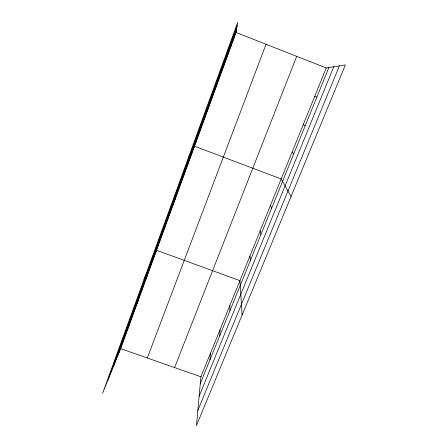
<?xml version="1.0" encoding="UTF-8"?>
<svg xmlns="http://www.w3.org/2000/svg" width="448" height="448" viewBox="0 0 448 448"><rect width="100%" height="100%" fill="white"/><g stroke="black" fill="none" stroke-linecap="round" stroke-linejoin="round"><path stroke-width="0.67" d="M219.828 335.563L220.007 329.734M209.95 359.839L210.358 353.511M326.25 67.962L200.911 376.796L196.448 425.6L345.391 64.904L326.25 67.962L236.046 32.48L237.686 22.4L102.609 393.249L120.641 348.639L236.046 32.48M108.198 379.428L237.171 25.575M113.456 366.419L236.69 28.521M118.132 354.844L236.27 31.108M147.297 357.991L266.034 44.274M174.586 367.567L296.699 56.342M200.29 383.594L328.866 67.547M127.002 330.54L129.332 324.834M199.13 396.267L333.777 66.758M197.826 410.497L339.371 65.867M136.063 305.704L138.208 300.518M145.331 280.319L147.274 275.671M143.942 279.776L156.542 250.286L239.938 280.633L242.077 315.09M164.198 228.603L165.732 225.109M173.807 202.272L175.123 199.382M183.635 175.353L184.722 173.09M188.345 157.864L194.533 146.216L281.198 178.97L291.049 196.504M203.963 119.65L204.562 118.742M214.48 90.821L214.816 90.642M314.602 96.662L316.882 96.998M120.641 348.639L200.911 376.796M303.218 124.712L305.178 125.776M292.085 152.141L293.737 153.894M270.547 205.212L271.622 208.253M260.126 230.894L260.926 234.539M249.922 256.026L250.471 260.249M225.249 61.314L225.31 61.897M229.869 305.446L229.919 310.761"/></g></svg>
